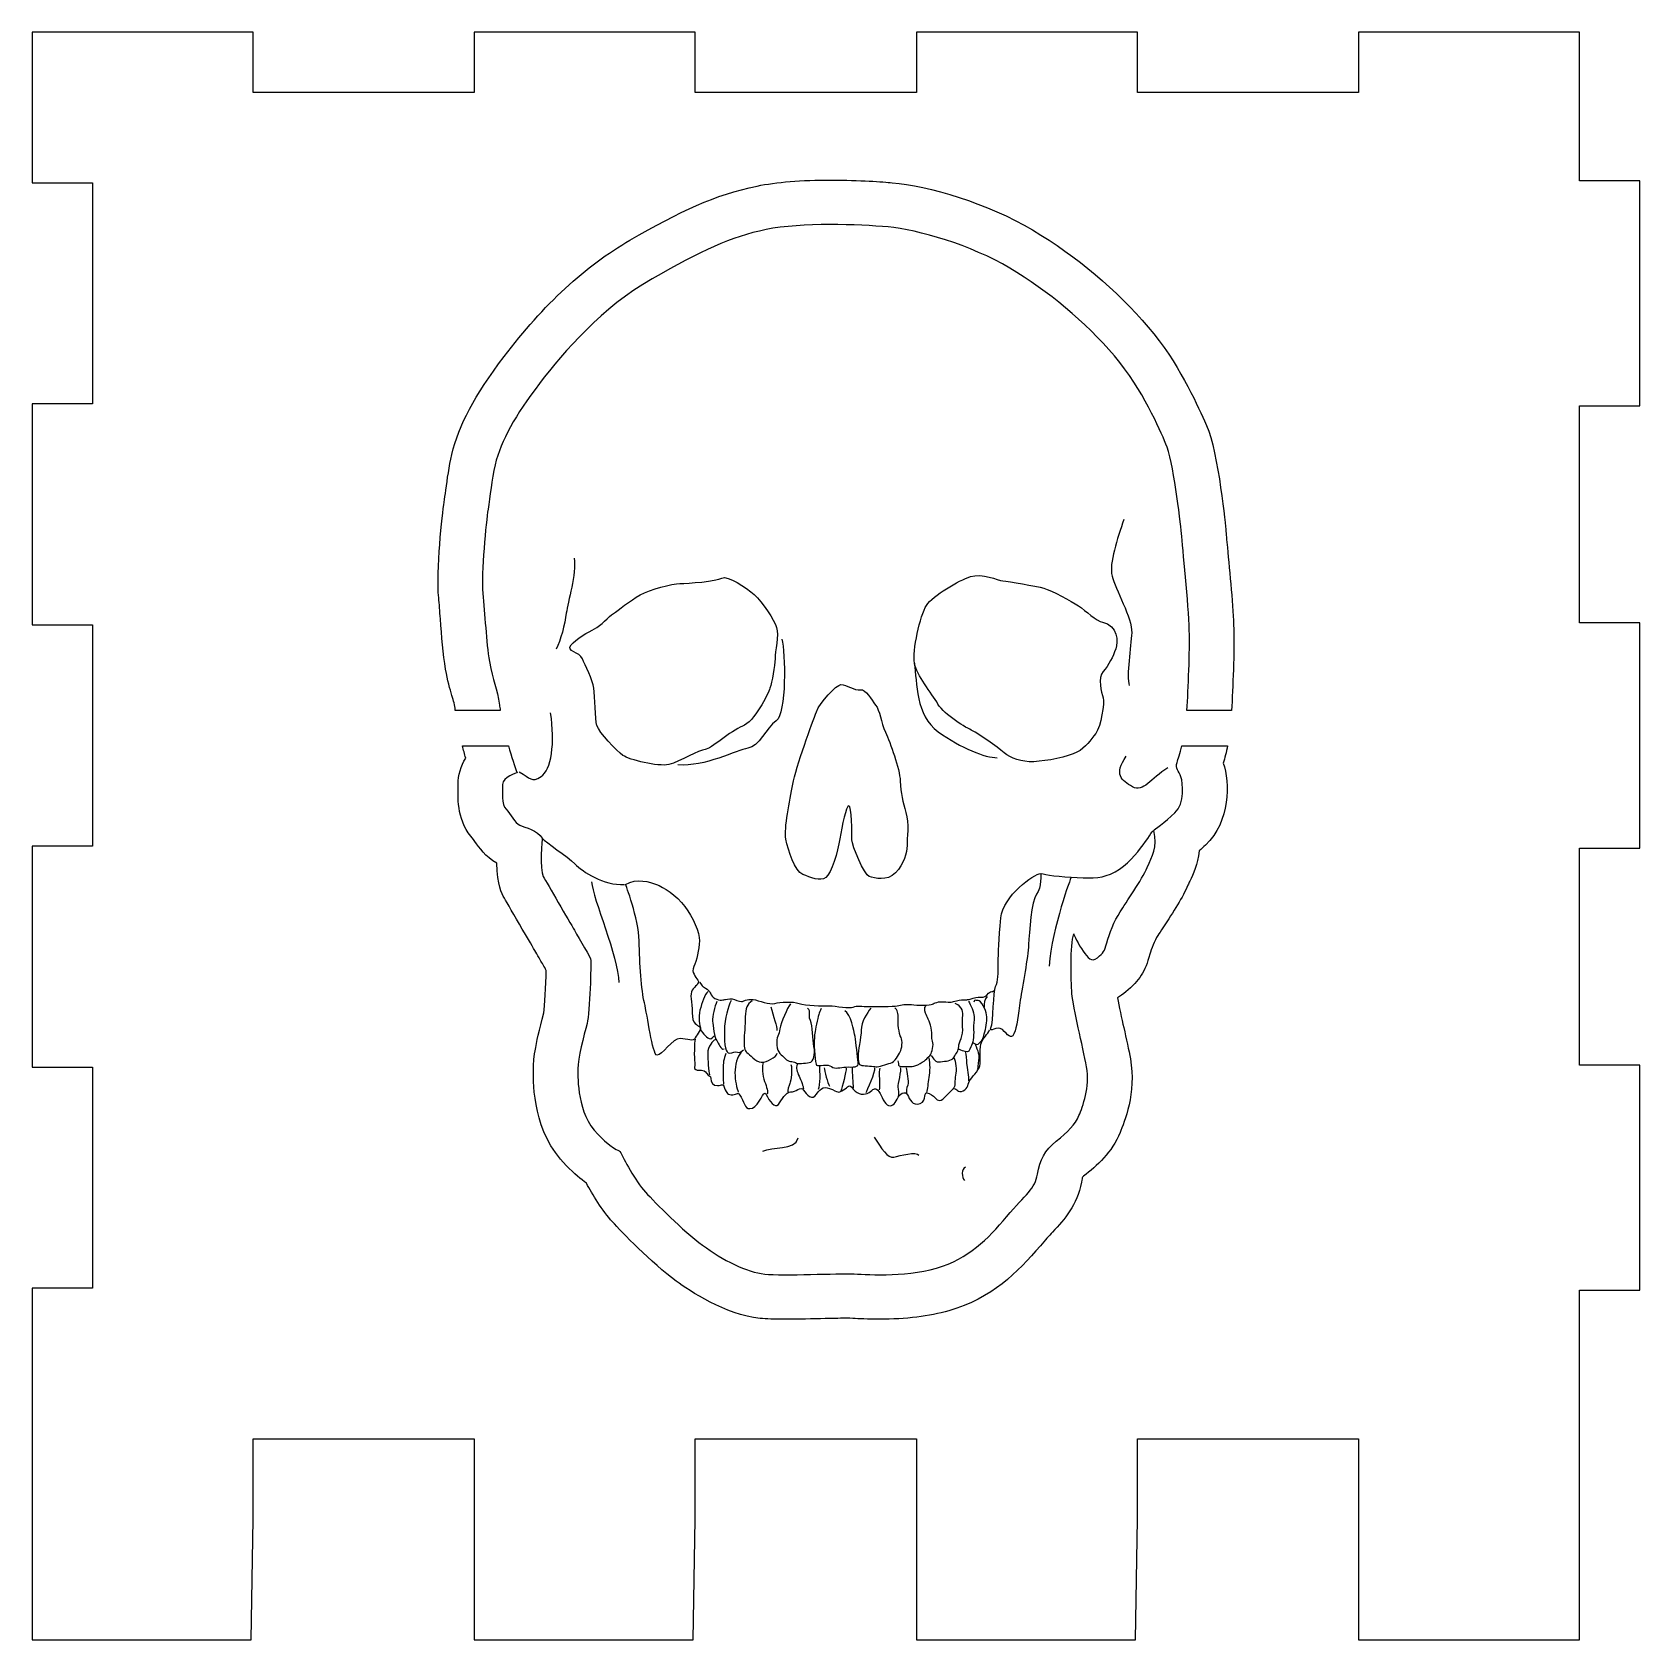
# Model space of a CAD drawing. Extents: x 33 to 452, y -592 to -16.
# Drawn here: x 123.8 to 203.8, y -308.1 to -228.1 of the extents above; entities that cross this region are included whole.
import ezdxf

# ---------------------------------------------------------------- set-up
doc = ezdxf.new("R2010")
doc.units = 0
doc.layers.add('LAYER_1', color=7, linetype='CONTINUOUS')

msp = doc.modelspace()

# ---------------------------------------------------------------- linework, layer by layer
at = {"layer": 'LAYER_1'}
msp.add_lwpolyline([(134.76, -298.089), (145.76, -298.089), (145.76, -308.089), (156.66, -308.089), (156.76, -302.089), (156.76, -298.089), (167.76, -298.089), (167.76, -308.089), (178.66, -308.089), (178.76, -302.089), (178.76, -298.089), (189.761, -298.089), (189.761, -308.089), (200.76, -308.089), (200.76, -290.689), (203.76, -290.689), (203.76, -279.489), (200.76, -279.489), (200.76, -268.689), (203.76, -268.689), (203.76, -257.489), (200.76, -257.489), (200.76, -246.689), (203.76, -246.689), (203.76, -235.489), (200.76, -235.489), (200.76, -228.09), (189.76, -228.09), (189.76, -231.09), (178.76, -231.09), (178.76, -228.09), (167.76, -228.09), (167.76, -231.09), (156.76, -231.09), (156.76, -228.089), (145.76, -228.089), (145.76, -231.089), (134.76, -231.089), (134.76, -228.089), (123.76, -228.089), (123.76, -235.589), (126.76, -235.589), (126.76, -246.589), (123.76, -246.589), (123.76, -257.589), (126.76, -257.589), (126.76, -268.589), (123.76, -268.589), (123.76, -279.589), (126.76, -279.589), (126.76, -290.589), (123.76, -290.589), (123.76, -308.089), (134.66, -308.089), (134.76, -302.089), (134.76, -298.089)], dxfattribs=at)
for points, knots in [([(147.052, -261.839), (147.037, -261.744), (147.023, -261.654), (147.014, -261.574), (146.916, -260.713), (146.681, -260.38), (146.515, -259.412), (146.348, -258.443), (146.29, -257.015), (146.192, -256.017), (146.094, -255.02), (146.348, -252.437), (146.446, -251.831), (146.544, -251.224), (146.628, -250.336), (146.798, -249.62), (147.092, -248.387), (147.796, -247.175), (149.009, -245.571), (150.222, -243.966), (152.14, -241.775), (154.605, -240.366), (157.07, -238.957), (158.504, -238.279), (160.278, -237.914), (162.052, -237.549), (164.895, -237.653), (166.357, -237.784), (167.817, -237.914), (170.491, -238.684), (172.408, -239.831), (174.325, -240.979), (176.164, -242.492), (177.612, -244.201), (179.06, -245.909), (179.842, -247.839), (180.181, -248.583), (180.52, -249.326), (180.899, -252.379), (180.951, -253.044), (181.003, -253.709), (181.303, -256.565), (181.342, -257.856), (181.373, -258.887), (181.288, -260.768), (181.226, -261.839), (181.226, -261.839), (183.443, -261.839), (183.443, -261.839), (183.506, -260.727), (183.588, -258.875), (183.555, -257.79), (183.524, -256.764), (183.351, -254.942), (183.237, -253.737), (183.2, -253.347), (183.17, -253.036), (183.158, -252.873), (183.155, -252.836), (182.797, -248.984), (182.195, -247.664), (182.195, -247.664), (182.089, -247.427), (182.089, -247.427), (181.673, -246.494), (180.809, -244.55), (179.301, -242.77), (177.735, -240.922), (175.745, -239.249), (173.545, -237.932), (171.317, -236.598), (168.341, -235.739), (166.553, -235.579), (166.116, -235.54), (164.948, -235.45), (163.524, -235.45), (162.03, -235.45), (160.788, -235.549), (159.832, -235.746), (157.713, -236.182), (156.039, -236.997), (153.507, -238.444), (151.305, -239.702), (149.198, -241.651), (147.243, -244.236), (145.751, -246.209), (144.999, -247.62), (144.645, -249.107), (144.504, -249.702), (144.42, -250.328), (144.346, -250.88), (144.317, -251.096), (144.29, -251.3), (144.261, -251.478), (144.167, -252.061), (143.86, -254.915), (143.989, -256.233), (144.02, -256.549), (144.047, -256.911), (144.075, -257.287), (144.138, -258.147), (144.204, -259.036), (144.333, -259.786), (144.433, -260.366), (144.552, -260.771), (144.648, -261.097), (144.736, -261.392), (144.784, -261.556), (144.814, -261.824), (144.815, -261.829), (144.816, -261.834), (144.816, -261.839), (144.816, -261.839), (147.052, -261.839), (147.052, -261.839)], [0, 0, 0, 0, 1, 1, 1, 2, 2, 2, 3, 3, 3, 4, 4, 4, 5, 5, 5, 6, 6, 6, 7, 7, 7, 8, 8, 8, 9, 9, 9, 10, 10, 10, 11, 11, 11, 12, 12, 12, 13, 13, 13, 14, 14, 14, 15, 15, 15, 16, 16, 16, 17, 17, 17, 18, 18, 18, 19, 19, 19, 20, 20, 20, 21, 21, 21, 22, 22, 22, 23, 23, 23, 24, 24, 24, 25, 25, 25, 26, 26, 26, 27, 27, 27, 28, 28, 28, 29, 29, 29, 30, 30, 30, 31, 31, 31, 32, 32, 32, 33, 33, 33, 34, 34, 34, 35, 35, 35, 36, 36, 36, 37, 37, 37, 38, 38, 38, 38]), ([(178.082, -252.339), (177.768, -253.279), (177.338, -254.531), (177.495, -255.157), (177.651, -255.782), (178.512, -257.269), (178.473, -257.974), (178.434, -258.678), (178.199, -260.126), (178.356, -260.595)], [0, 0, 0, 0, 1, 1, 1, 2, 2, 2, 3, 3, 3, 3]), ([(150.731, -254.257), (150.848, -255.039), (150.418, -256.448), (150.34, -256.996), (150.261, -257.544), (150.066, -258.365), (149.831, -258.796)], [0, 0, 0, 0, 1, 1, 1, 2, 2, 2, 2]), ([(150.575, -258.58), (150.31, -258.916), (151.005, -258.932), (151.142, -259.265), (151.279, -259.598), (151.65, -260.302), (151.709, -260.732), (151.768, -261.163), (151.768, -262.259), (151.865, -262.591), (151.963, -262.923), (152.844, -263.863), (153.157, -264.078), (153.47, -264.293), (154.898, -264.665), (155.446, -264.528), (155.994, -264.391), (156.972, -263.784), (157.246, -263.784), (157.519, -263.784), (158.518, -262.846), (159.104, -262.63), (159.691, -262.415), (160.376, -261.026), (160.474, -260.732), (160.572, -260.439), (160.728, -259.617), (160.728, -259.265), (160.728, -258.913), (160.924, -258.091), (160.806, -257.72), (160.689, -257.348), (160.102, -256.428), (159.691, -256.076), (159.281, -255.724), (158.361, -255.098), (158.087, -255.255), (157.813, -255.411), (156.385, -255.528), (155.994, -255.528), (155.602, -255.528), (154.526, -255.822), (154.018, -256.096), (153.509, -256.37), (152.902, -256.878), (152.687, -257.015), (152.472, -257.152), (152.042, -257.641), (151.748, -257.778), (151.455, -257.915), (150.79, -258.306), (150.575, -258.58)], [0, 0, 0, 0, 1, 1, 1, 2, 2, 2, 3, 3, 3, 4, 4, 4, 5, 5, 5, 6, 6, 6, 7, 7, 7, 8, 8, 8, 9, 9, 9, 10, 10, 10, 11, 11, 11, 12, 12, 12, 13, 13, 13, 14, 14, 14, 15, 15, 15, 16, 16, 16, 17, 17, 17, 17]), ([(177.025, -257.452), (176.716, -257.389), (176.19, -256.878), (175.825, -256.644), (175.46, -256.409), (174.495, -255.861), (174.104, -255.757), (173.712, -255.652), (172.33, -255.417), (172.069, -255.391), (171.808, -255.366), (171.025, -255), (170.452, -255.182), (169.877, -255.366), (168.574, -256.122), (168.26, -256.618), (167.948, -257.113), (167.556, -258.887), (167.66, -259.487), (167.765, -260.087), (168.521, -260.974), (168.834, -261.521), (169.147, -262.069), (170.269, -262.721), (170.556, -262.852), (170.843, -262.982), (171.782, -263.661), (172.121, -263.947), (172.46, -264.234), (172.982, -264.417), (173.608, -264.391), (174.234, -264.365), (175.304, -264.156), (175.747, -263.921), (176.19, -263.687), (176.425, -263.321), (176.686, -262.982), (176.947, -262.643), (177.13, -261.469), (177.051, -261.209), (176.973, -260.948), (176.765, -260.217), (177.051, -259.904), (177.338, -259.591), (177.547, -259.148), (177.677, -258.782), (177.808, -258.417), (177.781, -257.608), (177.025, -257.452)], [0, 0, 0, 0, 1, 1, 1, 2, 2, 2, 3, 3, 3, 4, 4, 4, 5, 5, 5, 6, 6, 6, 7, 7, 7, 8, 8, 8, 9, 9, 9, 10, 10, 10, 11, 11, 11, 12, 12, 12, 13, 13, 13, 14, 14, 14, 15, 15, 15, 16, 16, 16, 16]), ([(161.061, -258.287), (161.257, -258.952), (161.296, -262.004), (160.787, -262.356), (160.278, -262.709), (159.926, -263.648), (159.379, -263.726), (158.83, -263.804), (157.226, -264.665), (155.896, -264.548)], [0, 0, 0, 0, 1, 1, 1, 2, 2, 2, 3, 3, 3, 3]), ([(167.66, -259.487), (167.791, -260.478), (167.713, -262.082), (168.847, -262.904), (169.982, -263.726), (171.195, -264.195), (171.782, -264.195)], [0, 0, 0, 0, 1, 1, 1, 2, 2, 2, 2]), ([(164.008, -260.556), (163.773, -260.556), (162.965, -261.443), (162.782, -261.913), (162.6, -262.382), (161.765, -264.678), (161.609, -265.512), (161.452, -266.347), (161.165, -267.678), (161.269, -268.252), (161.374, -268.826), (161.713, -269.843), (162.104, -269.999), (162.495, -270.156), (162.965, -270.365), (163.252, -270.156), (163.539, -269.947), (163.852, -268.877), (163.956, -268.225), (164.061, -267.573), (164.269, -266.582), (164.4, -266.582), (164.53, -266.582), (164.556, -267.991), (164.556, -268.278), (164.556, -268.564), (165.156, -270.025), (165.417, -270.104), (165.678, -270.182), (166.304, -270.365), (166.722, -269.921), (167.139, -269.477), (167.295, -268.93), (167.295, -268.564), (167.295, -268.199), (167.399, -267.469), (167.243, -266.921), (167.087, -266.373), (166.983, -265.982), (166.956, -265.356), (166.93, -264.73), (166.461, -263.452), (166.226, -262.93), (165.991, -262.408), (165.939, -261.834), (165.73, -261.574), (165.522, -261.313), (165.26, -260.765), (164.973, -260.817), (164.687, -260.87), (164.269, -260.556), (164.008, -260.556)], [0, 0, 0, 0, 1, 1, 1, 2, 2, 2, 3, 3, 3, 4, 4, 4, 5, 5, 5, 6, 6, 6, 7, 7, 7, 8, 8, 8, 9, 9, 9, 10, 10, 10, 11, 11, 11, 12, 12, 12, 13, 13, 13, 14, 14, 14, 15, 15, 15, 16, 16, 16, 17, 17, 17, 17]), ([(147.992, -264.9), (148.579, -265.212), (148.579, -265.447), (149.087, -265.134), (149.596, -264.821), (149.792, -263.452), (149.557, -261.965)], [0, 0, 0, 0, 1, 1, 1, 2, 2, 2, 2]), ([(180.97, -263.603), (180.874, -263.963), (180.774, -264.275), (180.729, -264.43), (180.638, -264.743), (180.82, -264.847), (180.925, -265.148), (181.029, -265.447), (181.121, -266.464), (180.625, -266.934), (180.13, -267.404), (179.569, -267.808), (179.569, -267.808), (179.777, -268.695), (179.503, -269.06), (179.243, -269.66), (178.981, -270.26), (178.186, -271.408), (177.899, -271.864), (177.612, -272.321), (177.351, -272.96), (177.234, -273.403), (177.116, -273.847), (177.077, -273.886), (176.765, -274.147), (176.451, -274.408), (176.308, -274.134), (176.06, -273.821), (175.812, -273.508), (175.59, -272.96), (175.59, -272.96), (175.408, -273.56), (175.447, -275.216), (175.499, -275.934), (175.551, -276.651), (176.047, -278.555), (176.23, -279.573), (176.412, -280.59), (176.034, -281.555), (175.851, -281.999), (175.669, -282.442), (175.304, -282.82), (174.716, -283.277), (174.13, -283.733), (173.921, -284.203), (173.79, -284.92), (173.66, -285.638), (173.217, -285.911), (172.252, -287.033), (171.286, -288.155), (170.386, -289.12), (168.756, -289.589), (167.126, -290.059), (165.117, -289.902), (164.543, -289.877), (163.969, -289.85), (161.1, -289.981), (160.213, -289.89), (159.326, -289.798), (158.113, -289.185), (157.122, -288.455), (156.131, -287.724), (154.787, -286.368), (154.279, -285.807), (153.77, -285.246), (153.17, -284.112), (153.052, -283.863), (152.935, -283.616), (152.935, -283.955), (151.905, -282.925), (150.875, -281.894), (150.914, -280.173), (150.914, -279.677), (150.914, -279.182), (151.214, -278.007), (151.37, -277.42), (151.526, -276.834), (151.565, -274.395), (151.565, -274.277), (151.565, -274.16), (151.005, -273.234), (150.744, -272.777), (150.483, -272.321), (149.387, -270.456), (149.191, -270.104), (148.996, -269.752), (149.14, -268.199), (149.14, -268.199), (148.892, -267.795), (148.305, -267.678), (148.025, -267.554), (147.787, -267.448), (147.581, -266.993), (147.347, -266.758), (147.112, -266.524), (147.17, -265.878), (147.17, -265.526), (147.17, -265.173), (147.894, -264.939), (147.894, -264.939), (147.777, -264.653), (147.616, -264.151), (147.463, -263.603), (147.463, -263.603), (145.172, -263.603), (145.172, -263.603), (145.224, -263.807), (145.278, -264.011), (145.334, -264.211), (145.089, -264.605), (144.957, -265.052), (144.957, -265.526), (144.957, -265.526), (144.955, -265.657), (144.955, -265.657), (144.941, -266.273), (144.914, -267.408), (145.728, -268.269), (145.751, -268.3), (145.773, -268.333), (145.796, -268.366), (145.998, -268.659), (146.32, -269.125), (146.876, -269.448), (146.904, -270.542), (147.13, -270.951), (147.257, -271.18), (147.37, -271.382), (147.77, -272.07), (148.149, -272.718), (148.436, -273.209), (148.708, -273.676), (148.822, -273.875), (148.883, -273.984), (148.961, -274.116), (149.044, -274.259), (149.124, -274.395), (149.243, -274.598), (149.343, -274.775), (149.323, -275.526), (149.276, -276.57), (149.221, -276.888), (148.762, -278.617), (148.7, -279.268), (148.7, -279.677), (148.7, -279.677), (148.7, -279.725), (148.7, -279.725), (148.698, -280.496), (148.693, -282.843), (150.34, -284.49), (150.748, -284.898), (151.068, -285.173), (151.344, -285.37), (151.64, -285.911), (152.128, -286.73), (152.639, -287.294), (153.07, -287.77), (154.577, -289.329), (155.809, -290.237), (156.484, -290.734), (158.244, -291.912), (159.986, -292.091), (160.282, -292.121), (160.687, -292.136), (161.263, -292.136), (161.873, -292.136), (162.595, -292.12), (163.223, -292.106), (163.672, -292.096), (164.069, -292.086), (164.326, -292.086), (164.374, -292.086), (164.414, -292.086), (164.443, -292.088), (164.443, -292.088), (164.594, -292.095), (164.594, -292.095), (164.879, -292.11), (165.354, -292.136), (165.918, -292.136), (167.242, -292.136), (168.403, -291.995), (169.368, -291.716), (171.544, -291.09), (172.767, -289.827), (173.929, -288.477), (174.165, -288.204), (174.367, -287.984), (174.539, -287.798), (175.138, -287.148), (175.758, -286.476), (175.968, -285.317), (175.995, -285.171), (176.016, -285.097), (176.027, -285.064), (176.037, -285.055), (176.053, -285.042), (176.076, -285.024), (176.748, -284.501), (177.49, -283.833), (177.898, -282.841), (178.099, -282.353), (178.711, -280.867), (178.408, -279.182), (178.328, -278.737), (178.206, -278.191), (178.077, -277.613), (177.982, -277.19), (177.841, -276.558), (177.763, -276.137), (177.901, -276.059), (178.042, -275.964), (178.183, -275.847), (178.865, -275.277), (179.144, -274.839), (179.374, -273.97), (179.438, -273.726), (179.614, -273.295), (179.774, -273.042), (179.836, -272.943), (179.925, -272.808), (180.027, -272.652), (180.558, -271.844), (181.018, -271.127), (181.272, -270.543), (181.302, -270.473), (181.333, -270.408), (181.362, -270.345), (181.525, -269.995), (181.753, -269.502), (181.829, -268.831), (181.934, -268.739), (182.041, -268.642), (182.146, -268.542), (183.39, -267.365), (183.351, -265.436), (183.029, -264.461), (183.102, -264.207), (183.18, -263.912), (183.246, -263.603), (183.246, -263.603), (180.97, -263.603), (180.97, -263.603)], [0, 0, 0, 0, 1, 1, 1, 2, 2, 2, 3, 3, 3, 4, 4, 4, 5, 5, 5, 6, 6, 6, 7, 7, 7, 8, 8, 8, 9, 9, 9, 10, 10, 10, 11, 11, 11, 12, 12, 12, 13, 13, 13, 14, 14, 14, 15, 15, 15, 16, 16, 16, 17, 17, 17, 18, 18, 18, 19, 19, 19, 20, 20, 20, 21, 21, 21, 22, 22, 22, 23, 23, 23, 24, 24, 24, 25, 25, 25, 26, 26, 26, 27, 27, 27, 28, 28, 28, 29, 29, 29, 30, 30, 30, 31, 31, 31, 32, 32, 32, 33, 33, 33, 34, 34, 34, 35, 35, 35, 36, 36, 36, 37, 37, 37, 38, 38, 38, 39, 39, 39, 40, 40, 40, 41, 41, 41, 42, 42, 42, 43, 43, 43, 44, 44, 44, 45, 45, 45, 46, 46, 46, 47, 47, 47, 48, 48, 48, 49, 49, 49, 50, 50, 50, 51, 51, 51, 52, 52, 52, 53, 53, 53, 54, 54, 54, 55, 55, 55, 56, 56, 56, 57, 57, 57, 58, 58, 58, 59, 59, 59, 60, 60, 60, 61, 61, 61, 62, 62, 62, 63, 63, 63, 64, 64, 64, 65, 65, 65, 66, 66, 66, 67, 67, 67, 68, 68, 68, 69, 69, 69, 70, 70, 70, 71, 71, 71, 72, 72, 72, 73, 73, 73, 74, 74, 74, 75, 75, 75, 76, 76, 76, 77, 77, 77, 78, 78, 78, 79, 79, 79, 80, 80, 80, 81, 81, 81, 81]), ([(180.273, -264.704), (179.412, -265.212), (179.06, -265.956), (178.512, -265.643), (177.964, -265.33), (177.573, -265.017), (178.199, -264.117)], [0, 0, 0, 0, 1, 1, 1, 2, 2, 2, 2]), ([(173.947, -269.947), (173.947, -269.947), (174.599, -270.104), (175.46, -270.143), (176.321, -270.182), (176.87, -270.225), (177.416, -269.986), (178.669, -269.439), (179.451, -267.821), (179.569, -267.808)], [0, 0, 0, 0, 1, 1, 1, 2, 2, 2, 3, 3, 3, 3]), ([(149.14, -268.199), (149.322, -268.421), (150.379, -269.086), (150.77, -269.477), (151.161, -269.869), (152.179, -270.573), (153.235, -270.495)], [0, 0, 0, 0, 1, 1, 1, 2, 2, 2, 2]), ([(153.287, -270.495), (153.287, -270.495), (153.94, -272.19), (153.966, -273.312), (153.991, -274.434), (154.07, -275.79), (154.226, -276.39), (154.383, -276.991), (154.618, -278.973), (154.852, -278.999), (155.087, -279.025), (155.635, -278.138), (156, -278.164), (156.365, -278.19), (156.679, -278.346), (156.757, -278.138), (156.835, -277.929), (157.122, -277.668), (156.991, -277.59), (156.861, -277.512), (156.6, -277.434), (156.6, -276.886), (156.6, -276.338), (156.47, -275.973), (156.6, -275.764), (156.73, -275.556), (156.991, -275.451), (156.887, -275.269), (156.783, -275.086), (156.548, -274.877), (156.679, -274.591), (156.809, -274.303), (156.966, -273.729), (156.966, -273.312), (156.966, -272.895), (156.652, -272.138), (156.235, -271.591), (155.818, -271.043), (155.165, -270.625), (154.827, -270.495), (154.487, -270.365), (153.861, -270.182), (153.287, -270.495)], [0, 0, 0, 0, 1, 1, 1, 2, 2, 2, 3, 3, 3, 4, 4, 4, 5, 5, 5, 6, 6, 6, 7, 7, 7, 8, 8, 8, 9, 9, 9, 10, 10, 10, 11, 11, 11, 12, 12, 12, 13, 13, 13, 14, 14, 14, 14]), ([(173.947, -269.947), (173.608, -269.973), (172.069, -271.068), (171.965, -272.165), (171.86, -273.26), (171.834, -273.912), (171.834, -274.408), (171.834, -274.903), (171.834, -275.347), (171.704, -275.581), (171.573, -275.816), (171.599, -277.355), (171.469, -277.642), (171.338, -277.929), (171.782, -277.486), (172.042, -277.721), (172.304, -277.955), (172.46, -278.268), (172.617, -277.929), (172.773, -277.59), (172.825, -276.991), (172.929, -276.259), (173.034, -275.529), (173.321, -274.121), (173.347, -273.495), (173.373, -272.868), (173.478, -271.33), (173.739, -270.991), (173.999, -270.652), (173.947, -269.947), (173.947, -269.947)], [0, 0, 0, 0, 1, 1, 1, 2, 2, 2, 3, 3, 3, 4, 4, 4, 5, 5, 5, 6, 6, 6, 7, 7, 7, 8, 8, 8, 9, 9, 9, 10, 10, 10, 10]), ([(157.396, -275.83), (157.226, -275.973), (157.083, -276.39), (156.991, -276.756), (156.9, -277.121), (156.978, -277.525), (157.005, -277.668), (157.03, -277.812), (157.305, -278.098), (157.448, -278.164), (157.591, -278.229), (157.617, -278.086), (157.748, -278.007)], [0, 0, 0, 0, 1, 1, 1, 2, 2, 2, 3, 3, 3, 4, 4, 4, 4]), ([(156.972, -275.366), (157.148, -275.601), (157.109, -275.562), (157.344, -275.719), (157.578, -275.875), (157.461, -276.012), (157.735, -276.169), (158.009, -276.325), (158.165, -276.227), (158.263, -276.227), (158.361, -276.227), (158.576, -276.149), (158.713, -276.227), (158.85, -276.306), (159.104, -276.325), (159.104, -276.325), (159.104, -276.325), (159.32, -276.188), (159.632, -276.227), (159.946, -276.266), (160.434, -276.501), (160.709, -276.423), (160.983, -276.345), (161.609, -276.306), (161.922, -276.423), (162.235, -276.541), (163.115, -276.541), (163.428, -276.541), (163.741, -276.541), (164.445, -276.697), (164.622, -276.599), (164.797, -276.501), (165.072, -276.579), (165.384, -276.579), (165.698, -276.579), (166.617, -276.579), (166.812, -276.541), (167.008, -276.501), (167.263, -276.442), (167.517, -276.481), (167.771, -276.521), (168.476, -276.521), (168.554, -276.462), (168.632, -276.403), (168.847, -276.306), (169.219, -276.345), (169.591, -276.384), (169.512, -276.325), (169.884, -276.266), (170.256, -276.208), (170.217, -276.266), (170.432, -276.208), (170.647, -276.149), (170.784, -276.091), (170.961, -276.11), (171.137, -276.129), (171.215, -276.071), (171.351, -275.914), (171.488, -275.758), (171.547, -275.895), (171.626, -275.777)], [0, 0, 0, 0, 1, 1, 1, 2, 2, 2, 3, 3, 3, 4, 4, 4, 5, 5, 5, 6, 6, 6, 7, 7, 7, 8, 8, 8, 9, 9, 9, 10, 10, 10, 11, 11, 11, 12, 12, 12, 13, 13, 13, 14, 14, 14, 15, 15, 15, 16, 16, 16, 17, 17, 17, 18, 18, 18, 19, 19, 19, 20, 20, 20, 20]), ([(157.826, -276.325), (157.735, -276.547), (157.604, -277.095), (157.617, -277.303), (157.631, -277.512), (157.722, -278.138), (157.826, -278.268), (157.931, -278.399), (158.022, -278.751), (158.191, -278.686)], [0, 0, 0, 0, 1, 1, 1, 2, 2, 2, 3, 3, 3, 3]), ([(158.543, -276.273), (158.387, -276.625), (158.218, -277.095), (158.204, -277.812), (158.191, -278.529), (158.283, -278.907), (158.453, -278.894), (158.622, -278.882), (158.726, -278.79), (158.857, -278.843), (158.987, -278.894), (159.052, -278.803), (159.156, -278.725)], [0, 0, 0, 0, 1, 1, 1, 2, 2, 2, 3, 3, 3, 4, 4, 4, 4]), ([(159.587, -276.299), (159.339, -276.455), (159.248, -276.677), (159.248, -277.081), (159.248, -277.486), (159.183, -278.007), (159.183, -278.256), (159.183, -278.503), (159.195, -278.803), (159.326, -278.868), (159.457, -278.934), (159.756, -279.351), (160.043, -279.351), (160.33, -279.351), (160.774, -279.103), (160.839, -278.894)], [0, 0, 0, 0, 1, 1, 1, 2, 2, 2, 3, 3, 3, 4, 4, 4, 5, 5, 5, 5]), ([(161.491, -276.442), (161.347, -276.651), (161.008, -277.368), (160.969, -277.682), (160.93, -277.994), (160.787, -278.086), (160.813, -278.49), (160.839, -278.894), (161.061, -278.973), (161.23, -279.168), (161.4, -279.364), (161.609, -279.273), (161.739, -279.364), (161.869, -279.455), (162.195, -279.39), (162.43, -279.364), (162.665, -279.338), (162.73, -278.947), (162.665, -278.568), (162.6, -278.19), (162.613, -277.564), (162.483, -277.264), (162.352, -276.964), (162.561, -276.847), (162.339, -276.664)], [0, 0, 0, 0, 1, 1, 1, 2, 2, 2, 3, 3, 3, 4, 4, 4, 5, 5, 5, 6, 6, 6, 7, 7, 7, 8, 8, 8, 8]), ([(163.03, -276.677), (162.913, -276.886), (162.887, -277.016), (162.795, -277.447), (162.704, -277.877), (162.691, -277.968), (162.678, -278.268), (162.665, -278.568), (162.717, -279.429), (162.795, -279.494), (162.874, -279.56), (163.369, -279.416), (163.539, -279.56), (163.708, -279.703), (163.956, -279.599), (164.269, -279.586), (164.582, -279.573), (164.922, -279.638), (164.869, -279.351), (164.817, -279.064), (164.765, -278.36), (164.713, -278.073), (164.66, -277.786), (164.491, -276.964), (164.204, -276.782)], [0, 0, 0, 0, 1, 1, 1, 2, 2, 2, 3, 3, 3, 4, 4, 4, 5, 5, 5, 6, 6, 6, 7, 7, 7, 8, 8, 8, 8]), ([(165.495, -276.651), (165.3, -276.886), (165.013, -277.356), (165.013, -277.747), (165.013, -278.138), (164.843, -278.829), (164.856, -279.025), (164.869, -279.221), (164.843, -279.494), (165.039, -279.507), (165.235, -279.521), (165.639, -279.56), (165.756, -279.573), (165.874, -279.586), (166.265, -279.442), (166.473, -279.39), (166.683, -279.338), (166.877, -278.986), (166.956, -278.829), (167.034, -278.673), (167.099, -278.281), (166.995, -278.112), (166.891, -277.942), (166.826, -277.368), (166.852, -277.16), (166.877, -276.951), (166.812, -276.716), (166.683, -276.638)], [0, 0, 0, 0, 1, 1, 1, 2, 2, 2, 3, 3, 3, 4, 4, 4, 5, 5, 5, 6, 6, 6, 7, 7, 7, 8, 8, 8, 9, 9, 9, 9]), ([(166.842, -279.279), (166.901, -279.485), (166.783, -279.563), (167.116, -279.563), (167.449, -279.563), (167.644, -279.602), (167.948, -279.416), (168.251, -279.231), (168.368, -279.093), (168.456, -278.976), (168.544, -278.858), (168.632, -278.477), (168.564, -278.301), (168.495, -278.125), (168.564, -277.998), (168.495, -277.636), (168.426, -277.274), (168.28, -277.098), (168.221, -276.902), (168.163, -276.707), (168.153, -276.677), (168.231, -276.55)], [0, 0, 0, 0, 1, 1, 1, 2, 2, 2, 3, 3, 3, 4, 4, 4, 5, 5, 5, 6, 6, 6, 7, 7, 7, 7]), ([(168.495, -279.015), (168.632, -279.162), (168.681, -279.377), (168.955, -279.328), (169.229, -279.279), (169.493, -279.308), (169.62, -279.103), (169.747, -278.898), (169.855, -278.78), (169.865, -278.565), (169.875, -278.35), (170.099, -278.037), (170.06, -277.577), (170.021, -277.117), (170.139, -276.863), (169.992, -276.658), (169.845, -276.452), (169.787, -276.491), (169.698, -276.423)], [0, 0, 0, 0, 1, 1, 1, 2, 2, 2, 3, 3, 3, 4, 4, 4, 5, 5, 5, 6, 6, 6, 6]), ([(170.354, -276.315), (170.471, -276.481), (170.608, -276.853), (170.637, -277.068), (170.666, -277.284), (170.588, -277.352), (170.608, -277.724), (170.627, -278.096), (170.569, -278.409), (170.471, -278.585), (170.373, -278.761), (170.383, -278.878), (170.187, -278.82), (169.992, -278.761), (169.913, -278.712), (169.855, -278.712)], [0, 0, 0, 0, 1, 1, 1, 2, 2, 2, 3, 3, 3, 4, 4, 4, 5, 5, 5, 5]), ([(170.579, -278.379), (170.745, -278.457), (170.775, -278.516), (170.921, -278.37), (171.067, -278.223), (171.087, -278.115), (171.166, -277.831), (171.244, -277.548), (171.283, -277.215), (171.254, -276.991), (171.225, -276.765), (170.98, -276.237), (170.833, -276.276), (170.686, -276.315), (170.686, -276.169), (170.618, -276.364)], [0, 0, 0, 0, 1, 1, 1, 2, 2, 2, 3, 3, 3, 4, 4, 4, 5, 5, 5, 5]), ([(156.744, -278.203), (156.718, -278.334), (156.691, -279.142), (156.73, -279.364), (156.77, -279.586), (156.626, -279.651), (156.783, -279.716), (156.94, -279.781), (157.187, -279.677), (157.317, -279.886), (157.448, -280.095), (157.539, -279.977), (157.539, -280.159), (157.539, -280.342), (157.617, -280.512), (157.865, -280.512), (158.113, -280.512), (158.126, -280.355), (158.218, -280.629), (158.309, -280.903), (158.387, -280.968), (158.622, -280.968), (158.857, -280.968), (158.857, -280.746), (159.04, -281.085), (159.222, -281.425), (159.235, -281.751), (159.6, -281.633), (159.966, -281.516), (160.148, -280.642), (160.291, -280.955), (160.434, -281.268), (160.722, -281.659), (160.891, -281.451), (161.061, -281.242), (161.243, -280.812), (161.504, -280.825), (161.765, -280.838), (162, -280.525), (162.144, -280.734), (162.287, -280.942), (162.587, -281.294), (162.795, -280.942), (163.004, -280.59), (163.2, -280.525), (163.578, -280.707), (163.956, -280.89), (163.879, -280.851), (164.126, -280.72), (164.373, -280.59), (164.387, -280.382), (164.622, -280.682), (164.856, -280.981), (165.183, -280.994), (165.404, -280.851), (165.626, -280.707), (165.665, -280.577), (165.834, -280.734), (166.004, -280.89), (166.108, -281.333), (166.304, -281.464), (166.5, -281.595), (166.695, -281.438), (166.8, -281.177), (166.904, -280.916), (167.217, -280.746), (167.322, -280.968), (167.426, -281.19), (167.556, -281.529), (167.948, -281.399), (168.339, -281.268), (168.038, -280.734), (168.391, -280.903), (168.743, -281.073), (168.782, -281.32), (168.991, -281.229), (169.199, -281.138), (169.526, -280.655), (169.643, -280.655), (169.76, -280.655), (169.826, -280.89), (170.087, -280.773), (170.347, -280.655), (170.308, -280.394), (170.452, -280.199), (170.595, -280.003), (170.934, -279.677), (170.934, -279.429), (170.934, -279.182), (170.908, -278.568), (170.999, -278.36), (171.091, -278.151), (171.3, -277.955), (171.404, -277.734)], [0, 0, 0, 0, 1, 1, 1, 2, 2, 2, 3, 3, 3, 4, 4, 4, 5, 5, 5, 6, 6, 6, 7, 7, 7, 8, 8, 8, 9, 9, 9, 10, 10, 10, 11, 11, 11, 12, 12, 12, 13, 13, 13, 14, 14, 14, 15, 15, 15, 16, 16, 16, 17, 17, 17, 18, 18, 18, 19, 19, 19, 20, 20, 20, 21, 21, 21, 22, 22, 22, 23, 23, 23, 24, 24, 24, 25, 25, 25, 26, 26, 26, 27, 27, 27, 28, 28, 28, 29, 29, 29, 30, 30, 30, 31, 31, 31, 31]), ([(157.741, -278.229), (157.663, -278.269), (157.37, -278.568), (157.376, -278.894), (157.383, -279.221), (157.402, -279.82), (157.468, -279.971)], [0, 0, 0, 0, 1, 1, 1, 2, 2, 2, 2]), ([(158.276, -278.907), (158.172, -279.168), (158.139, -279.436), (158.139, -279.645), (158.139, -279.853), (158.133, -280.225), (158.165, -280.434)], [0, 0, 0, 0, 1, 1, 1, 2, 2, 2, 2]), ([(159.045, -278.843), (158.85, -279.071), (158.733, -279.494), (158.733, -279.866), (158.733, -280.238), (158.83, -280.662), (158.896, -280.838)], [0, 0, 0, 0, 1, 1, 1, 2, 2, 2, 2]), ([(168.378, -279.133), (168.437, -279.406), (168.437, -279.818), (168.378, -280.101), (168.319, -280.385), (168.329, -280.697), (168.26, -280.854)], [0, 0, 0, 0, 1, 1, 1, 2, 2, 2, 2]), ([(169.62, -279.103), (169.734, -279.299), (169.76, -279.755), (169.708, -279.99), (169.656, -280.225), (169.708, -280.577), (169.591, -280.655)], [0, 0, 0, 0, 1, 1, 1, 2, 2, 2, 2]), ([(170.187, -278.82), (170.23, -278.947), (170.243, -279.234), (170.256, -279.416), (170.269, -279.598), (170.399, -280.107), (170.347, -280.277)], [0, 0, 0, 0, 1, 1, 1, 2, 2, 2, 2]), ([(170.686, -278.464), (170.817, -278.751), (170.908, -279.012), (170.856, -279.246), (170.804, -279.481), (170.843, -279.638), (170.791, -279.716)], [0, 0, 0, 0, 1, 1, 1, 2, 2, 2, 2]), ([(160.135, -279.357), (160.083, -279.514), (160.089, -280.023), (160.207, -280.303), (160.324, -280.584), (160.376, -280.838), (160.337, -280.942)], [0, 0, 0, 0, 1, 1, 1, 2, 2, 2, 2]), ([(161.517, -279.455), (161.595, -279.677), (161.518, -280.27), (161.465, -280.401), (161.413, -280.531), (161.335, -280.753), (161.367, -280.825)], [0, 0, 0, 0, 1, 1, 1, 2, 2, 2, 2]), ([(161.824, -279.449), (161.759, -279.638), (161.817, -279.814), (161.922, -280.036), (162.026, -280.257), (162.137, -280.57), (162.137, -280.668)], [0, 0, 0, 0, 1, 1, 1, 2, 2, 2, 2]), ([(166.959, -279.602), (167.018, -279.729), (166.823, -280.473), (166.842, -280.58), (166.862, -280.688), (166.897, -280.942), (166.849, -281.06)], [0, 0, 0, 0, 1, 1, 1, 2, 2, 2, 2]), ([(167.253, -279.622), (167.263, -279.807), (167.399, -280.277), (167.331, -280.482), (167.263, -280.688), (167.263, -280.727), (167.272, -280.864)], [0, 0, 0, 0, 1, 1, 1, 2, 2, 2, 2]), ([(165.658, -283.075), (166.03, -283.622), (166.324, -284.151), (166.637, -284.072), (166.95, -283.994), (167.752, -283.759), (167.889, -283.975)], [0, 0, 0, 0, 1, 1, 1, 2, 2, 2, 2])]:
    msp.add_open_spline(points, degree=3, knots=knots, dxfattribs=at)
for points in [[(151.591, -270.377), (151.67, -271.199), (152.922, -274.095), (152.961, -275.386)], [(175.46, -270.143), (175.46, -270.143), (174.521, -272.608), (174.365, -274.564)], [(160.513, -276.586), (160.656, -277.055), (160.826, -277.577), (160.813, -277.773)], [(171.283, -276.08), (171.156, -276.208), (171.107, -276.432), (171.137, -276.599)], [(162.933, -279.56), (162.952, -279.781), (162.972, -280.499), (162.874, -280.707)], [(163.167, -279.618), (163.206, -279.775), (163.337, -280.394), (163.434, -280.538)], [(164.259, -279.641), (164.289, -279.768), (164.064, -280.639), (163.995, -280.766)], [(164.563, -279.612), (164.553, -279.876), (164.612, -280.404), (164.612, -280.62)], [(165.668, -279.632), (165.737, -279.846), (165.267, -280.776), (165.248, -280.874)], [(165.942, -279.641), (165.874, -279.749), (165.962, -280.62), (165.903, -280.717)], [(160.122, -283.779), (160.572, -283.524), (161.706, -283.759), (161.883, -283.114)], [(170.197, -284.561), (170.021, -284.64), (169.982, -285.09), (170.158, -285.227)]]:
    msp.add_open_spline(points, degree=3, dxfattribs=at)

doc.saveas('drawing.dxf')
